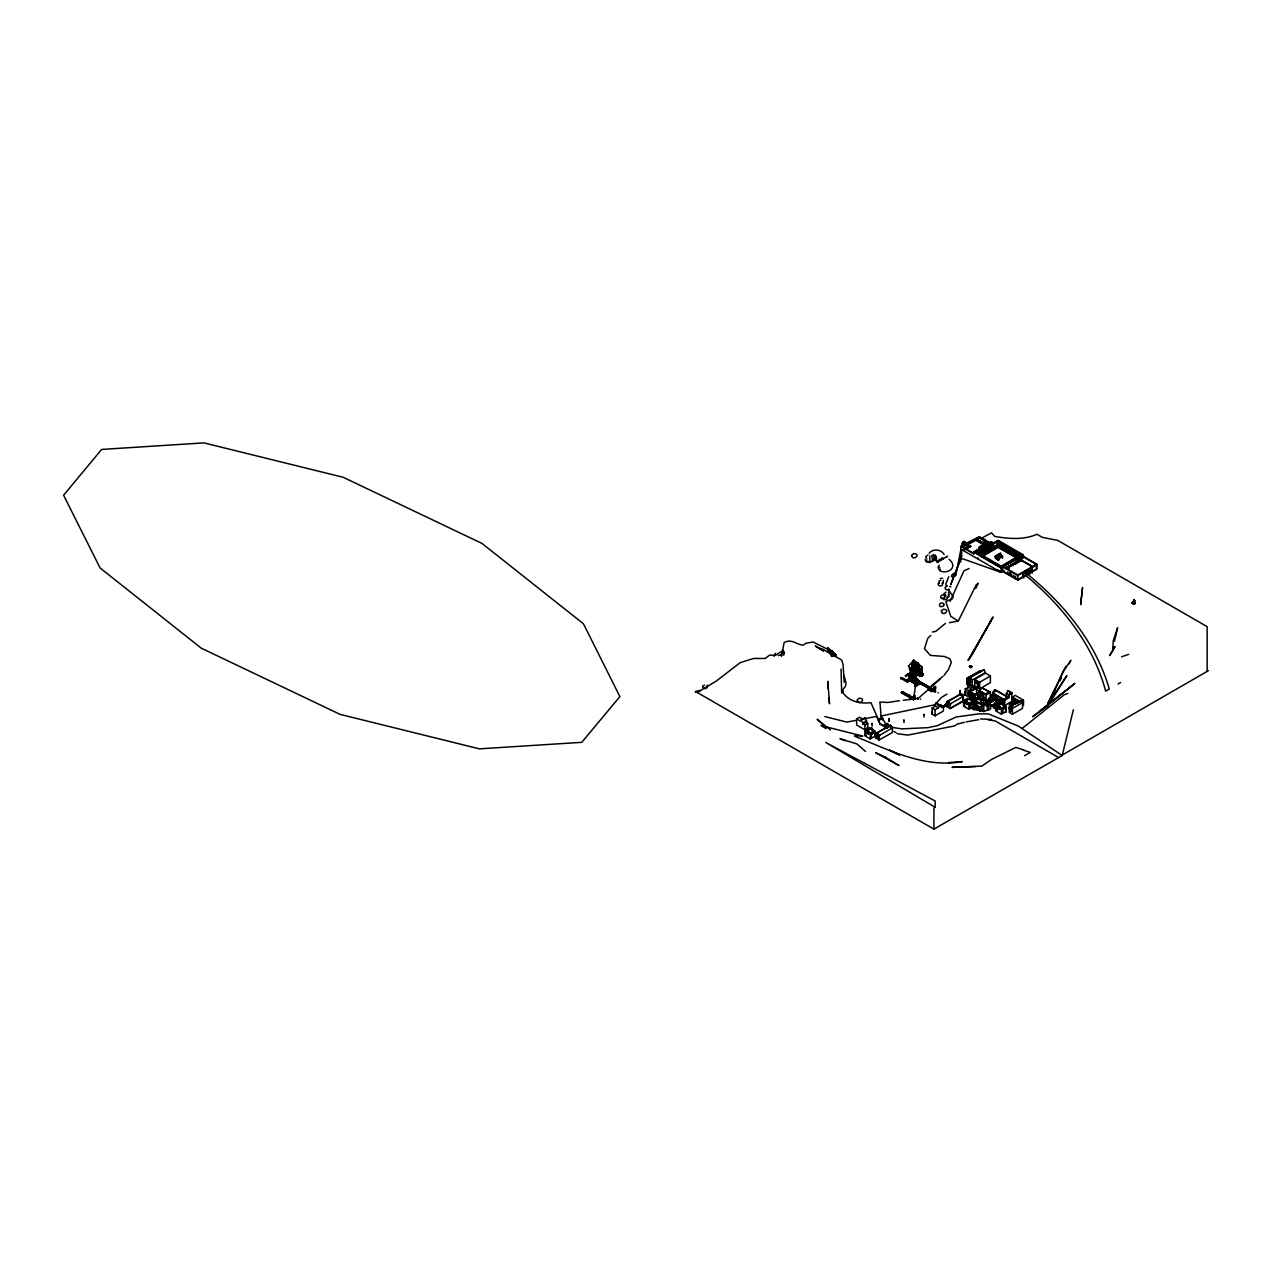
<?xml version="1.0" encoding="UTF-8"?>
<svg xmlns="http://www.w3.org/2000/svg" width="1272" height="1272" viewBox="0 0 1272 1272"><rect width="100%" height="100%" fill="white"/><g stroke="black" fill="none" stroke-linecap="round" stroke-linejoin="round"><path stroke-width="1.5" d="M975.64 682.905L975.592 680.504L976.403 681.108M978.12 685.115L978.295 687.723L977.866 684.813M978.55 682.174L979.313 685.195L977.405 684.098L977.834 681.585M978.534 682.555L978.454 684.702M980.839 671.68L981.396 671.028M948.467 594.692L948.658 592.1M942.711 597.824L943.872 599.668L946.193 599.414L947.227 599.001L947.417 596.409M944.444 596.075L945.668 594.485M960.726 561.874L960.789 546.34L962.491 546.038M913.439 696.817L914.345 696.229M929.657 562.16L929.959 555.816M876.79 737.363L877.251 733.626M877.108 734.707C879.445 731.034 876.615 742.307 876.901 734.58M947.831 702.828L947.719 705.785M968.246 680.838L968.246 683.43L968.04 680.536M970.329 667.275L970.059 665.86M970.711 665.987C969.455 665.447 971.331 669.199 970.647 665.908M783.759 655.223L783.981 651.646L783.552 653.983L778.178 655.573M831.824 656.4L832.127 650.994M872.179 724.309L872.115 723.466L872.051 726.217M888.969 721.383L889.048 718.585L889.064 721.319M903.867 720.652L903.915 719.825L903.995 722.591M941.662 706.04L941.646 705.34M975.195 700.57L975.242 699.743L975.258 702.478M980.935 700.411L980.839 703.098L981.412 698.805L980.601 699.266M986.881 702.844L987.485 703.368L988.503 699.648M994.815 703.4L994.99 703.495M1006.2 710.348L1006.263 709.522L1006.2 712.272M1113.191 646.86L1112.952 650.31L1109.566 655.605L1115.051 646.573L1112.952 650.31L1113.191 640.993L1117.627 627.732L1114.511 641.12M917.78 672.49L918.098 672.936M978.407 553.765L978.788 552.811M979.265 554.656L979.806 551.984L980.966 554.163L981.809 551.666L980.505 551.46M980.966 554.163L980.871 551.38M981.825 553.67C983.304 544.988 981.968 558.058 981.348 549.583M982.636 548.852C981.714 557.247 985.259 547.691 983.081 548.105M982.699 552.684L983.987 550.061M983.924 548.105C982.89 562.335 985.673 540.695 984.83 551.937L983.113 552.923M986.484 548.502C987.279 546.07 984.464 558.535 985.45 545.386M985.434 547.389L985.864 544.782M985.689 551.444L985.816 548.645L986.977 550.697L987.772 547.628M986.977 550.697L987.406 547.58M987.772 545.879L988.249 549.949L988.392 547.167L989.537 549.218L990.395 546.229M988.249 549.949C989.473 547.167 988.916 546.578 989.059 547.008M989.537 549.218L989.759 546.292M990.347 544.4L990.824 548.471L991.047 545.545L992.112 547.723L993.337 544.893L992.176 545.084L992.112 547.723M990.824 548.471L991.683 545.608M1006.804 569.14L1007.027 566.708L1007.663 568.648L1008.68 565.706L1008.998 567.884L1008.998 566.008M1008.998 567.884C1010.413 561.079 1009.92 570.413 1011.208 564.227C1011.161 569.856 1013.275 559.712 1012.544 565.34M1012.957 565.595C1013.943 560.729 1013.959 563.909 1014.754 564.561C1015.136 558.408 1015.756 566.358 1015.613 562.192M1015.613 564.068C1016.582 559.203 1016.614 562.383 1017.409 563.019C1017.425 556.595 1019.047 565.309 1017.823 560.3M1016.98 562.78L1017.203 560.348M1017.839 562.288C1018.522 555.101 1019.89 565.213 1020.271 559.076C1022.211 563.321 1019.635 554.353 1019.158 561.524M1018.268 562.526L1019.269 559.601L1019.588 561.763M915.268 669.644L922.184 674.478L921.341 676.068M922.804 675.146L922.82 673.874M922.454 673.333C924.283 680.313 912.946 672.872 911.865 671.521A8.3 4.802 0 0 1 909.607 668.738L909.719 667.705A9.047 5.231 0 0 1 914.822 669.231L922.772 674.558M970.441 665.892L970.393 666.719M987.756 700.681L987.772 701.381M1002.098 703.591L1001.907 703.48M919.497 672.952L918.13 673.651L919.592 675.225L911.833 670.551L913.566 660.295L915.061 663.936L918.018 663.348L918.877 664.366M831.141 655.97L831.999 651.025L827.531 648.052L835.863 654.778A40.672 20.559 65.5 0 1 836.117 656.829M916.301 673.27L918.002 663.364L913.55 660.391L908.383 666.194M1131.985 603.262C1131.603 599.875 1138.504 604.82 1133.129 603.834M963.651 546.07L964.733 542.731L964.939 545.322L962.777 545.577M919.513 673.651L920.213 672.983L918.463 673.953M955.638 575.978L960.599 550.856M831.204 654.905L831.999 651.025L833.717 656.384M916.031 673.047L918.002 663.364L918.909 671.759M782.264 651.964L781.39 656.193L784.156 642.535C791.836 638.321 796.272 644.713 803.316 645.174L805.796 643.25L813.206 642.01L828.883 649.96M867.043 727.107L867.027 727.218M902.484 679.153L902.691 678.278L903.295 679.264M902.436 691.873L914.727 698.964L914.838 695.498L914.966 698.757L902.436 691.682L903.025 693.065M902.643 692.302L902.897 693.192L902.5 692.095M902.15 692.302L902.897 693.192M902.404 692.986L903.025 692.509M906.205 679.614L906.411 680.123M909.607 679.041L909.385 678.23M909.464 679.948L909.544 680.154M913.089 669.47L912.93 669.374A8.968 5.183 0 0 1 913.662 669.676M922.216 674.033L913.201 668.945L913.789 668.372L913.55 669.152L911.022 667.864L913.026 668.929M912.914 676.243L913.058 674.303M913.169 675.591C910.927 672.522 913.868 678.215 912.517 675.925M909.591 695.037L909.591 695.593M912.724 678.071L913.614 679.073L912.247 677.404M914.918 670.344L913.582 660.279L914.441 661.297M914.695 681.522L912.851 680.743L914.87 682.364L914.854 670.71L916.063 680.965L914.695 682.428L914.155 681.188M915.602 671.918L915.474 672.697M915.029 670.392L914.918 669.803A9.079 5.231 0 0 0 912.851 668.897A8.999 5.199 0 0 1 914.807 669.803L915.268 670.344M913.407 680.79L913.121 681.601M915.776 672.045L915.347 671.711M915.888 670.058L915.919 670.376M912.883 681.506L914.012 681.045L914.345 682.269M909.846 698.837L910.847 699.52L910.211 698.678M910.847 699.377L903.279 700.236M915.077 684.575L915.172 685.02M916.063 683.318L915.713 682.38M918.972 682.571L918.32 681.22M918.336 683.462L917.907 682.985M918.336 683.128L918.336 683.764M918.32 681.267L919.402 681.792M917.7 697.978L917.796 699.139M917.828 699.075L918.034 698.074L917.414 698.757M922.168 683.827L923.329 684.543L922.248 683.43M923.043 684.638L922.947 683.78M920.387 699.075L920.705 699.282M933.394 688.438L933.791 687.182M934.061 687.389L933.775 688.406M935.159 691.284L934.332 690.569L934.809 691.443M934.602 687.77L934.793 688.581L934.841 687.77M934.666 690.569L934.793 691.904M935.588 691.03L935.667 691.682M937.973 692.779L938.402 692.779M945.494 704.084L945.859 706.024L945.382 705.197C946.495 703.75 943.665 708.107 943.347 706.437M944.206 706.485L946.002 705.562L944.031 705.722M944.396 706.358L945.891 705.849L944.921 705.276M944.667 705.896L945.971 705.022L945.891 705.992C943.649 704.863 947.227 704.529 945.478 706.008L944.635 705.833M945.112 704.895L945.541 706.198L945.78 704.338M988.455 543.748C987.756 542.731 988.439 544.146 988.567 542.397M988.869 543.701L987.772 543.526L988.789 543.748L988.423 542.842M987.867 543.685L988.121 542.381M969.391 666.623L969.391 666.242M969.391 666.878L969.884 666.687M970.17 666.29L970.202 667.085M964.128 694.846L965.066 694.894M970.186 667.132L970.981 666.337L970.981 667.307M970.774 666.671L971.76 666.464M971.713 667.021L970.266 666.608C973.318 667.832 969.01 665.208 970.616 667.625M965.066 695.164L964.923 694.067M970.997 667.673C971.156 666.274 970.17 667.323 971.49 666.767M967.817 688.041L967.324 688.2M968.548 687.468L965.289 688.915L965.289 695.037L968.199 696.722L968.199 690.601L971.474 688.708L973.271 685.719L974.161 686.228M970.822 685.465L970.282 685.481M971.872 699.664L971.967 698.662M973.08 699.902L972.985 699.012L973.35 700.013M976.403 700.061L976.483 699.075M976.642 699.902L976.832 699.409M981.746 700.013L979.678 699.584L979.885 698.487M979.631 698.63C981.984 699.966 978.041 698.71 981.698 699.632M980.346 699.87L980.935 698.296M981.698 700.236L980.951 699.711L981.698 700.061M985.45 702.271L985.8 702.716M985.959 702.271L985.609 702.716M986.881 702.43L986.897 703.273M986.881 702.494L987.676 703.368M988.503 699.823L989.727 700.777L989.378 699.075M988.726 699.25L990.284 699.648L990.029 700.713M989.075 700.363L990.284 700.49L989.123 700.316M988.773 699.075L990.029 700.252L988.821 700.125M989.505 700.856L987.978 699.934M991.254 700.141L991.858 700.967L991.778 699.902M990.459 706.596L990.363 706.994M990.872 706.04L990.824 705.785M997.184 701.89L997.105 700.443C996.898 703.877 997.852 702.208 997.82 703.066C996.803 700.713 997.582 704.004 998.266 702.875M1003.465 700.093L1003.338 702.287L1002.845 701.206M1004.419 702.128L1004.244 701.905M1009.364 704.434L1009.109 704.99M1009.73 702.939L1010.413 703.464L1009.73 702.875M1009.73 703.782L1011.192 704.529L1009.889 702.748M1011.113 702.669L1011.224 704.481M1012.099 705.69C1012.496 702.573 1012.321 706.008 1011.765 702.446M1012.353 705.451L1012.448 704.863M1011.86 704.465L1012.878 704.402M1012.925 704.227L1012.289 703.893M1133.416 601.29C1135.594 602.61 1134.64 598.651 1133.67 601.243C1134.481 600.225 1135.117 600.909 1133.416 601.529M1134.449 603.548L1134.56 602.737L1134.688 603.548M922.534 673.731L920.769 672.586L921.993 667.069L918.034 663.587L919.656 666.91M889.112 719.475L889.048 718.585L889.128 719.427M923.933 715.118L923.854 714.276L923.933 717.042M987.931 719.745L995.261 720.986L1058.638 757.571L1062.199 755.52L1073.377 709.76M914.504 672.634L914.027 672.427A26.998 16.266 53.9 0 1 912.883 676.895M968.087 680.345L967.928 683.493M948.833 576.645L945.859 583.816L946.463 586.424M917.891 672.379L918.13 663.332L920.801 672.554L917.812 674.208L920.467 675.496L919.592 674.558M1005.5 567.9L1006.279 567.328L1006.343 569.411M982.604 695.625L982.699 693.844L983.574 694.592M831.014 653.856L831.999 651.01L832.858 652.027M915.999 669.056L918.05 663.332L918.527 671.568M900.814 678.787L901.641 677.642L907.413 681.029L908.908 678.978M961.266 557.74L950.693 584.738L960.948 558.185L1001.159 572.4L1004.164 570.667M949.071 559.298C958.595 567.058 947.719 574.992 939.563 570.572L940.342 569.204M911.849 673.985L911.96 678.596L910.752 679.296L909.067 678.469L910.021 673.333A18.46 9.413 -54.8 0 0 913.185 668.754L913.264 668.722A1.638 0.954 -60 0 1 910.927 670.058M913.646 680.965L913.646 676.958L914.997 675.671M900.671 678.389L901.641 677.833L907.333 681.124L907.222 679.645L907.413 681.029M934.793 687.484C933.982 692.97 936.272 688.168 934.602 690.839M1072.073 685.783L1032.641 716.74L1047.858 705.833L1063.169 671.441L1070.881 660.343L1069.021 663.809M950.105 601.37L963.938 570.858L969.2 568.489M934.793 687.755L934.729 688.581M932.281 632.041L935.779 631.31L945.43 623.407M925.11 559.473L926.27 561.89L929.339 561.938M938.1 567.487L939.34 569.745M1025.836 572.146L1025.153 571.494L1026.138 571.653M1025.995 572.368L1027.204 571.605M935.397 686.785L934.841 688.565M935.27 687.039L934.793 687.85M975.656 588.602L978.248 583.26L976.212 584.77L958.532 620.625M1065.952 666.29L1047.635 703.655L1055.076 689.79M830.346 654.349L832.015 650.994M918.05 663.332L913.853 671.711L913.741 660.327L912.406 662.458M1059.719 681.124L1061.579 677.658M971.84 655.223L992.971 617.206L968.215 660.311L970.933 656.495M921.993 667.069L918.209 674.049M944.746 597.045L945.271 596.139C940.883 591.448 937.877 601.338 944.746 597.872M1006.263 695.895L1007.822 690.537L1011.86 692.906L1011.86 701.365L1004.546 705.594L1004.546 699.759L1006.645 696.595L1008.744 697.342L1004.546 699.759L992.526 692.827L994.625 689.663L1008.744 697.342M992.971 617.206L968.215 660.311M936.097 703.019L934.554 705.642L938.354 707.82L939.897 705.213L936.097 703.019L941.344 706.421L941.344 707.518L944.142 706.501M971.474 688.708L967.674 686.514L969.216 683.891L973.175 686.228M975.067 699.998L979.694 695.323M980.966 696.054L979.678 696.786L979.678 698.805L976.785 699.218L978.581 696.15L982.445 695.546L983.701 696.261L983.701 699.648L986.118 701.031L990.204 698.678L990.204 692.063L981.777 687.691L979.869 690.823L979.869 695.418M977.882 699.854L979.678 696.786L982.445 695.546M979.869 690.823L986.118 694.433L990.204 692.063L988.026 691.3L986.118 694.433L986.118 701.031M1047.858 705.833L1066.906 675.575L1046.792 705.992M922.2 675.702L922.836 674.764M979.822 672.045L979.917 670.742L966.752 678.342L966.958 684.304L966.958 679.948L970.25 678.04M887.204 727.95L880.176 724.229L878.014 719.125L881.544 717.933L882.434 719.586A2.465 1.892 -32.4 0 0 879.143 720.286L878.014 719.125M948.276 702.414L947.831 705.594M988.264 543.414L988.567 543.78M914.059 668.786L913.487 669.136M970.584 667.498L971.569 666.417M946.098 705.626L944.937 705.07M945.112 705.117L945.891 705.944M968.803 685.004L969.741 684.861M971.967 699.441L973.303 699.743M972.889 699.473L973.239 699.552M980.696 698.932L979.631 699.234M989.028 700.713L990.284 699.68M997.2 701.842L996.374 700.013M998.154 703.209C996.612 703.607 998.107 701.301 997.328 703.416M1003.767 701.476L1003.417 700.013L1004.419 701.651M1011.701 702.891L1010.795 703.813M1012.925 704.783L1011.701 704.974M1134.258 601.084L1134.386 599.859M1133.956 599.907L1134.529 601.545M929.18 553.272C932.678 548.375 941.36 549.265 944.142 554.497M944.047 675.384L948.356 669.66L951.408 662.299L949.802 658.737L944.365 656.479L930.452 655.382L924.458 648.736L927.749 638.369L930.707 635.428M995.96 709.251L993.321 707.741L993.321 704.863L994.577 703.225L998.472 704.942L994.577 703.225M997.216 704.752L995.96 706.389L993.321 704.863M938.354 561.524L939.992 560.443M937.639 560.936L942.441 557.708M939.054 581.066L939.261 583.133M926.048 560.745L929.085 562.494L934.825 559.966L936.621 558.154L935.047 554.926M918.13 673.651L920.801 672.554M938.148 561.652L943.268 558.408L940.183 560.252M931.152 685.99L942.965 676.354M940.008 679.216L918.289 698.408L914.536 698.869M1049.75 703.607L1074.888 683.366L1040.401 710.635M922.454 673.604L922.279 674.907M922.327 674.653L921.946 675.48L922.661 673.604M938.148 561.795L937.305 562.256L942.997 558.567L942.218 559.187M878.539 719.952L882.053 718.76L882.943 719.475M909.989 680.711L907.381 682.062M921.962 683.605L922.995 683.859M910.45 699.33L910.752 699.059M917.653 699.202L917.939 698.312M934.872 691.253L934.968 692.048M945.334 704.593L946.114 705.658L945.001 706.278L945.398 704.672M940.453 704.672L943.792 707.009M944.698 706.485L943.904 705.801M964.923 695.307L964.383 695.387M980.442 698.932L979.631 699.536M980.235 699.632L981.284 699.091M1133.336 601.338L1134.147 600.988M1011.208 702.398L1011.272 703.209M1011.812 703.352L1010.699 703.511M985.148 549.393L984.353 549.234L985.212 549.234M1026.615 571.239L1023.117 572.925L1025.153 571.494M928.019 554.99L925.603 556.818L926.843 559.076M947.417 585.692L945.08 587.362L945.525 589.302L948.292 590.065L949.023 589.095M939.881 580.62L940.771 580.286M939.308 582.815C935.667 584.055 940.342 587.632 942.441 585.2L942.632 582.608M939.229 565.293L938.354 566.517L939.769 567.519M946.924 694.13L941.487 697.438L934.793 704.799L881.035 716.009L885.407 723.402L893.024 727.52L901.673 728.872L927.86 727.679L937.273 725.692L956.162 716.995L978.407 713.91L988.296 713.878L1018.411 726.121L1062.199 755.52M773.742 656.209L783.488 650.31M942.568 559.124L947.624 556.23L946.082 557.184M698.535 691.793L697.295 692.509L716.39 680.981L740.177 662.648L753.612 658.467L765.156 658.451L769.751 655.016L773.026 655.271M935.874 560.077L934.968 555.562M936.319 560.332L935.62 555.8M989.616 542.635L979.297 536.673L964.748 544.05L966.958 544.368M936.78 560.602L936.224 559.473M961.537 546.594L964.081 544.829C966.338 540.998 961.06 542.476 963.651 543.844M960.789 546.912L966.068 543.86M962.984 546.324L962.109 543.637L962.984 546.324L962.029 547.183L966.561 544.003M965.098 544.241L966.561 544.257L966.068 543.287M966.958 544.241L979.297 537.102L990.968 543.844M970.457 546.69L966.958 545.004L966.958 543.796M983.431 543.335L985.434 542.174L986.865 543.001L984.862 544.162L976.944 539.535L979.297 537.102M983.415 543.86L976.944 539.535M976.642 539.948L967.292 544.813M963.667 548.343L968.851 545.72L963.985 548.534M964.287 549.17L969.503 546.165M964.605 549.345L970.139 546.499M964.605 549.52L970.139 546.324M968.294 545.052L970.79 546.308L964.907 549.711M983.224 545.561L979.249 547.866L980.792 548.757L984.767 546.467L983.224 545.561L983.129 542.651L985.434 541.316L987.167 542.317L987.167 546.801L993.066 543.398L991.333 542.413L986.913 544.957M979.297 537.881L986.865 542.317L984.862 543.478L984.862 547.898M980.887 550.299L979.154 549.297L979.154 547.135L983.129 544.845L984.862 545.847L974.495 551.873L976.276 552.954L980.887 550.299L980.792 548.089L984.767 545.799M987.167 542.317L984.862 543.653L983.129 542.651M979.249 547.183L983.224 544.893M984.862 544.782L986.865 543.621M974.082 551.635L973.7 553.797L973.7 551.857L991.333 541.681L993.909 543.16M986.913 544.718L991.381 542.126L993.066 543.16L992.971 546.737M993.066 543.16L976.276 552.843L974.543 551.857M976.276 553.336L998.059 540.759L1022.529 555.594L1001.159 568.075L978.327 554.751M990.968 545.434L993.4 546.992L998.059 544.289L1019.269 556.532M996.994 543.398L995.976 541.952L998.059 541.92L1020.51 555.737L996.103 542.603L998.059 541.475L1022.529 555.594M976.689 553.94L977.707 553.368L1001.159 566.899L1020.748 554.878L1001.159 566.183L977.58 552.573L976.689 553.097L1001.159 567.217L1022.529 554.878M979.265 552.779L980.06 552.207M983.081 549.981L983.924 549.981M991.333 545.704L989.505 546.276M995.976 542.81L998.059 541.602L1037.062 564.37L1037.062 569.077L1031.02 572.575L1031.02 567.869L1032.117 568.505L1032.117 573.211M981.412 553.415L982.254 553.415M983.987 551.937L993.066 546.69M980.283 554.974L998.059 544.718L1018.952 556.77M980.283 555.26L998.059 544.988L1017.346 556.118M980.903 555.387L998.059 545.481L1018.347 557.2M980.903 555.673L998.059 545.768L1018.347 557.486M981.237 555.928L998.059 546.213L1018.013 557.74M981.237 556.246L998.059 546.531L1018.013 558.058M981.555 556.516L998.059 546.992L1016.042 557.375M981.555 556.802L998.059 547.278L1016.042 557.661M999.442 558.472L995.292 556.214L999.236 553.94L995.388 557.12L997.868 560.062L998.854 559.426L997.439 557.406M999.522 553.765L1000.587 553.161C1000.269 560.141 1001.35 551.348 999.617 553.813M995.388 556.277L999.331 553.988M995.467 557.168L997.868 560.062M997.757 559.998L998.615 559.489L997.28 556.262M999.236 554.99L1002.352 556.595L999.267 558.472M996.167 555.721L996.246 557.613L997.28 557.12M1000.635 556.357L998.647 556.484L1000.571 556.357M997.518 557.359L995.467 556.405M998.695 556.58L999.744 555.975M1002.352 555.737L1002.431 558.154L1002.431 555.785L999.267 557.518L999.267 559.871M997.105 556.262L999.442 557.518L1002.272 555.975M1023.372 558.01L1023.372 554.878L1001.159 567.71L973.7 551.857M1008.569 567.646L1009.459 567.614M1015.199 563.814L1016.074 563.798M1020.494 560.761L1021.352 559.664M1020.907 561L1021.988 560.38L1032.037 566.183M1007.901 571.828L1007.901 573.243M1009.825 572.941L1009.427 574.594L1009.777 572.829M1011.765 575.469L1011.574 573.958M1013.72 575.198L1013.911 576.709M1015.565 576.248L1015.74 577.774M1017.823 579.73L1036.267 569.077L1036.267 564.37L1017.823 575.024L1003.147 566.549M1025.153 571.255L1026.25 571.891L1023.801 573.322L1022.704 572.67L1022.704 577.377L1017.823 580.191L1002.749 571.494L1002.749 566.787L1017.823 575.485L1037.062 564.37M1028.921 569.284L1031.767 568.759L1031.02 568.075M1031.767 568.505L1029.668 569.713L1029.668 574.626M1028.921 569.522L1032.117 568.505M1026.774 574.483L1027.776 574.451A480.418 277.375 0 0 1 1109.279 689.042L1105.654 691.125A479.639 276.914 0 0 0 1025.868 575.548L1025.947 572.75M910.752 670.169C917.271 665.749 910.466 672.745 909.878 668.42M919.577 675.559L911.833 670.885A8.348 4.818 0 0 1 909.575 668.038A9.079 5.231 0 0 1 914.822 669.549L912.358 671.06L914.934 669.247M905.219 675.782L911.754 671.791L912.437 672.379L909.273 674.208L912.39 672.379M910.752 673.747L910.021 673.333L911.483 673.333L911.96 674.589L909.528 674.589M905.744 676.052L907.969 674.24M915.204 670.551L914.314 671.06L917.557 671.902M905.6 676.513L907.89 674.287M914.711 672.808L913.63 672.125M908.876 676.72L910.084 675.75L907.969 674.637M912.914 675.448L913.312 673.778L913.376 674.828M910.021 674.637L908.621 676.815L919.433 683.048L908.621 676.609M914.997 675.13L913.805 675.957L919.163 681.092L917.764 681.887L909.432 674.907L913.232 677.229L915.586 675.845L914.234 673.619L912.994 675.496M911.706 675.559L911.642 674.446M912.724 674.971L912.66 673.858M913.121 675.353L914.361 674.907M907.779 679.439C910.704 681.029 905.855 679.343 908.908 678.787L917.7 683.859L919.433 682.857M913.805 675.957L914.997 675.273M920.769 672.3L922.502 673.317L922.82 675.305M907.318 681.077C907.508 677.849 906.38 682.587 908.844 680.25M918.972 674.001L920.276 672.554M908.844 680.059L907.159 680.297M920.531 674.399L921.659 673.778M910.068 680.854L916.571 684.702L909.544 680.488M917.096 683.239L917.51 683.477M913.296 696.531L913.519 699.664L901.228 692.572L902.436 691.682M865.803 722.273L867.822 723.434L867.822 728.14L864.912 729.826L856.628 725.04L856.628 718.918L859.538 717.233L862.813 719.141M916.476 682.826L917.16 683.7M914.966 685.672L916.571 684.511M916.571 684.702L914.775 685.751L915.951 686.435M908.749 679.089L917.7 684.05L919.433 683.048M915.776 686.292L920.626 683.541M915.776 686.689L914.775 685.544M922.232 683.239L922.105 684.129M859.904 720.811L865.23 717.774L866.693 721.765L862.893 723.959L861.43 719.968L859.904 720.811L856.628 718.918M862.893 722.862L866.693 720.668M928.56 687.055L927.908 687.675L929.244 688.057M913.423 696.452L913.296 699.711L914.966 698.757M862.893 723.959L864.912 725.12L867.822 723.434M929.26 687.802L927.94 687.659M929.403 689.249L928.703 690.108L929.562 690.601C931.692 689.774 927.829 688.788 930.261 690.203M929.403 689.71L928.703 690.108L930.261 689.742M913.185 699.648L914.838 698.694M931.263 690.298L933.171 691.189L930.611 691.046L931.819 690.298M930.611 691.046L932.042 690.219M934.856 690.728L931.486 690.537M931.756 691.698L932.948 690.632L920.499 683.446M864.944 730.605L869.444 728.013L874.802 731.098L874.802 736.345L870.302 738.937L864.944 735.852L864.944 730.605L870.302 733.706L874.802 731.098M865.071 730.685L871.781 728.061L874.103 731.098L869.444 728.411L865.644 730.605L871.781 728.061L871.781 729.762M867.87 730.557L867.186 729.603M883.786 725.279L887.22 723.418M865.644 730.605L870.302 733.292L874.103 730.923M883.786 725.819L887.109 723.355M884.708 725.819L888.158 723.959L884.835 726.455M968.946 680.854L968.946 677.451L983.987 669.676L985.45 673.158L974.686 679.375L974.686 685.99L979.647 688.852L990.411 682.635L990.411 676.02L985.45 673.158M983.987 669.676L966.752 679.582L970.154 681.792L970.154 686.149M875.613 733.435L877.426 732.831L879.238 735.534L879.238 740.129L875.613 738.046L875.613 733.435L890.591 725.215L892.403 727.918L892.403 732.529L879.016 740.002L879.016 735.645L892.403 727.918M879.127 736.265L875.82 738.158L875.82 733.801L890.591 725.215M888.11 727.282L887.506 726.042L887.411 726.98M870.891 737.633L871.574 735.884L870.843 737.728L871.574 737.299M972.285 686.514L972.285 680.123L985.45 672.522M968.04 683.303L969.184 680.043L969.073 682.714M966.752 684.177L971.903 681.442M879.668 735.566L878.841 736.297M875.613 738.046L879.874 735.693M943.363 706.358L943.363 711.048L935.079 715.834L932.169 714.164L932.169 708.043L935.445 706.151M958.42 694.48L959.024 694.973M974.686 679.375L979.647 682.237L990.411 676.02M973.398 704.911L973.398 701.428L968.04 698.328L950.152 708.552L946.543 706.469L950.804 704.132L946.75 706.596L946.543 701.874L961.521 693.653L963.333 696.356L963.333 700.952L949.946 708.44M961.521 693.653L946.75 702.239L949.946 704.084L963.333 696.356M964.923 691.777L965.464 692.063M932.169 708.043L935.079 709.728L938.354 707.82M976.483 691.936L976.483 687.23L974.463 688.39L973.001 686.085L973.954 685.783M971.729 696.261L971.729 698.519L980.569 703.575L988.312 703.75L993.655 700.665L988.312 703.988L980.569 703.813L969.789 697.597L969.789 691.475L974.75 688.597L979.869 691.555L974.909 694.417L973.398 701.428L968.898 704.02L963.54 700.936L963.54 706.167L968.898 709.267L971.903 707.534M974.575 688.899L969.948 691.571L969.948 693.797L974.734 696.563L974.734 694.528M967.881 692.986L974.909 697.008L973.954 697.565L967.881 694.067L967.881 692.986L973.923 689.647M932.169 714.164L932.344 711.191L932.344 714.053M965.289 695.037L965.702 691.682M963.651 700.999L970.361 698.376L972.698 701.428M975.067 694.528L979.694 691.857M970.361 700.077L970.361 698.376L964.24 700.936L968.04 698.551M975.497 694.671L976.133 695.609M968.135 693.892L974.909 696.849M975.624 697.628L975.672 698.885M964.24 700.936L968.898 703.623L972.698 701.254M978.216 698.63L974.909 700.538L974.909 694.417L969.789 691.475M981.173 696.277L983.701 696.261L983.463 694.448M990.204 692.445L986.118 694.814L979.869 691.205M998.536 704.402A7.266 7.123 69.6 0 1 990.618 704.688L990.618 709.013L983.812 711.493L972.206 708.997L972.206 704.672L975.083 703.019L990.618 704.688A5.501 4.245 31.1 0 0 997.28 705.117M983.701 699.648L982.413 700.379L982.413 696.992M1004.546 702.891L1002.734 703.941L990.729 697.008L990.729 695.53L992.526 694.496M972.206 704.672L974.066 705.753L975.815 704.752L979.981 707.153L981.889 706.055L981.173 703.527L983.622 702.16L986.054 703.686L986.054 705.88L990.618 704.688A4.5 3.578 22.1 0 0 997.9 704.768M990.729 697.008L992.526 695.959M983.812 705.054L983.622 702.16L983.812 704.974L986.054 703.686L983.622 702.16L981.173 703.527L983.812 705.054L983.812 711.493M996.978 698.932L996.087 701.747L1005.898 706.342L1005.898 711.573L1001.398 714.164L996.04 711.08L996.04 705.833L1000.539 703.241M996.978 701.222L996.087 701.747L999.061 703.4M1011.86 693.224L1008.744 695.021L1006.263 693.59M994.386 705.356L994.386 706.691M993.75 706.389L994.625 707.836L994.052 705.594M990.729 695.53L1002.734 702.462L1004.546 701.428M1023.499 705.531L1023.499 700.157L1015.199 695.371L1012.226 697.358L1019.317 701.46M1002.877 703.289L996.739 705.833L1002.877 703.289L1005.198 706.342L1001.398 708.536L996.66 704.815M1001.398 708.536L1005.198 706.151M996.04 705.833L1001.398 708.933L1005.898 706.342L1000.667 703.448M1016.916 703.766L1016.916 700.983L1018.109 700.3L1018.109 703.082M1001.907 710.364L1002.638 708.52L1001.907 710.364L1002.59 709.919M1003.926 709.188L1003.179 709.617L1003.926 707.773L1003.242 709.522L1003.242 708.234M1009.237 706.898L1019.317 701.079L1020.907 700.618L1022.497 702.621L1022.497 708.393L1012.417 714.212L1009.237 712.368L1009.237 706.898L1020.907 700.618M1001.938 711.541L1002.67 711.112L1001.938 712.956L1002.622 711.207L1002.622 712.511M1011.908 706.469L1013.418 705.594M1023.499 700.157L1020.526 701.874L1012.226 697.088L1012.226 702.462L1015.342 704.259M1012.417 714.212L1012.417 708.44L1022.497 702.621M1118.12 683.938L1120.632 682.492M935.174 807.291L825.782 742.498L935.174 800.994L935.174 807.291L933.918 808.006L933.918 829.121L1058.638 757.571M1024.564 755.679L1030.256 752.388L1023.308 750.098M1062.199 755.075L1208.4 670.662M913.63 696.754L914.775 696.277L913.36 697.056M863.704 718.616L865.23 717.774M981.046 538.485L991.524 532.841L994.672 536.371C1008.505 538.772 1023.594 540.25 1036.934 534.256L1042.372 537.388L1057.747 540.393L1207.16 626.667L1207.16 671.378M775.395 653.363L774.187 654.937L775.554 655.334M936.319 561.683L936.446 561.906M988.455 543.239L988.423 542.333M912.978 668.706L913.678 668.881M902.723 692.652L903.025 692.858M1134.29 600.145L1134.386 600.209M1134.29 600.05L1134.767 601.036M964.128 694.178L964.923 694.178M972.889 699.012L972.396 699.791M972.73 699.775L971.903 698.98M1011.701 705.181L1012.719 704.863M952.664 598.651L945.796 601.513L950.756 616.284L958.15 621.038L949.341 622.708M1026.425 571.112L1027.744 571.637L1027.776 574.451L1028.571 569.284L1029.668 569.92M1026.615 574.88L1026.87 571.128M942.139 583.307L943.172 582.894L943.363 580.286M1067.796 693.463L1064.314 694.719L1022.068 728.506M1121.586 656.797L1128.725 654.317M946.543 701.874L948.34 701.254L950.152 703.957L950.152 708.552M946.066 592.084L943.951 593.515L945.748 595.407M704.577 685.195C700.093 685.592 704.163 690.601 706.978 687.802L707.168 685.195M940.199 578.522L942.568 578.235M947.179 597.363L948.96 596.759L949.151 594.151M964.287 722.369L957.037 724.166L954.652 725.915L907.811 735.105L897.46 733.721M987.644 543.542L988.567 543.271M970.329 666.751L971.633 667.339L971.84 666.496M980.792 699.759L979.981 698.487M989.473 700.586L990.125 700.602M997.184 702.812L998.091 703.432M700.061 690.823L695.371 691.857L700.061 690.362M920.483 674.875L921.914 674.78L920.038 675.003M921.977 675.75L920.96 676.084M878.014 719.586L878.618 719.459A2.465 1.892 -32.4 0 1 881.909 718.76L882.434 718.187M829.058 651.598L831.999 651.01L832.54 656.066M856.183 720.334L846.929 722.098L824.892 716.581M861.748 719.268L876.551 716.422L880.176 724.229M911.102 674.16L914.107 673.619M966.1 721.908L978.756 719.698M899.495 700.745L887.936 702.462L880.001 702.08M1026.838 571.287L1027.569 574.324M968.946 677.451L970.806 677.292L972.285 680.123M931.358 561.715L927.336 561.524M987.708 543.573L988.662 543.494M990.029 700.634L989.473 699.838M948.467 762.596L962.3 761.626C923.965 768.383 889.001 749.876 854.482 736.138M1132.032 602.817L1134.99 603.103M920.467 675.321L921.962 675.257L920.467 675.893M910.021 673.333L910.752 668.341L910.752 679.296M975.433 766.571L952.028 767.35L981.857 766.11L991.588 759.416L1015.803 747.427L1023.737 749.923M956.099 574.101C953.428 572.495 948.976 576.391 953.205 577.409M877.585 717.71L870.938 702.637C860.81 703.988 849.887 701.858 843.384 693.335L842.859 689.583L845.594 686.069L845.991 682.73L844.147 676.179M910.879 673.301L910.021 673.476M980.569 718.934L991.604 719.459M977.755 684.781L978.248 687.675M976.658 703.368L976.658 704.609L975.767 703.273L975.815 709.061M977.5 703.384L978.438 703.432M978.995 703.448L979.822 703.495M981.046 703.527L982 703.575M855.245 735.661L862.75 736.059L820.981 725.581L826.116 728.602M989.473 700.268L989.759 700.3M911.515 668.531A9.079 5.231 0 0 0 909.575 668.261L911.038 668.166M914.822 669.406A9.031 5.215 0 0 0 909.591 667.88L911.022 667.943M918.416 680.854L933.171 689.313L935.349 689.631L935.524 686.292L935.477 689.583M935.159 690.155L932.106 689.456M970.711 686.18L969.216 683.891M944.937 705.69L945.128 705.753M1132.032 602.658L1132.748 603.818L1135.212 603.294M949.643 586.567L950.931 586.901M919.561 675.003L920.483 675.655M920.578 676.052L919.545 675.337M916.285 672.061L917.112 672.3M845.276 740.749L839.981 738.714L857.026 743.977L865.532 751.498M923.074 684.511L924.458 685.179L923.329 684.288M920.213 675.957L916.206 673.683M889.462 750.194L899.686 755.027L889.716 750.305M1023.372 554.878L998.059 540.266L993.48 542.905L993.48 547.612M1020.748 555.594L998.059 542.492L996.103 542.603M1036.267 564.37L1021.591 555.912L1021.591 560.618L1033.007 567.201M986.325 542.476L985.832 541.649M976.944 539.249L983.463 543.017M986.293 545.02L986.293 546.896M976.642 539.71L983.415 543.621M976.324 540.123L983.351 544.193M976.324 540.409L984.862 545.608M1002.431 555.785L999.156 553.988L999.156 556.357M999.156 554.846L1002.352 556.786M997.28 556.452L999.188 558.233M965.607 544.798L964.748 542.111A1.876 1.081 -60 0 0 962.109 543.637M964.081 542.587L964.939 543.096M967.96 545.068L970.79 546.308M966.561 544.575L968.851 545.958M964.081 544.686L964.939 545.322M961.537 546.34L974.082 553.59M960.789 546.34L973.7 553.797M963.985 548.773L969.503 546.515M1003.147 571.255L1016.185 578.792M997.884 570.031L1001.159 571.923M960.726 549.059L1001.159 572.4L1001.159 567.217M1006.263 693.288L1008.744 694.719L1011.86 692.906L1010.302 691.984L1008.744 697.772L1004.546 700.188L992.526 693.256M1016.916 700.983L1019.317 702.367L1019.317 701.079M1013.323 700.013L1012.735 698.423M1013.784 700.268L1014.07 699.266L1014.054 700.459M1015.215 701.095L1014.595 699.425M994.625 689.663L1006.645 696.595M1015.374 701.905L1015.422 703.225M966.752 678.342L968.946 679.614M981.777 687.691L988.026 691.3M971.013 681.84L969.98 682.428M995.308 696.643L995.245 695.259L995.992 697.104M996.517 697.39L997.248 697.803L996.517 695.975L997.2 697.724M973.573 685.544L976.483 687.23M995.149 698.392L995.881 700.22L995.149 698.392L995.833 698.837M1001.827 702.001L1001.096 701.572L1001.096 702.987M1002.749 702.685L1003.481 704.529L1002.749 704.1M970.663 685.099L974.463 687.293M1011.049 708.758L1011.049 710.094L1010.445 708.488M996.707 701.174L992.526 698.662L992.526 692.827L996.723 690.839M998.202 702.383L998.202 701.095L998.886 702.844L998.886 701.428M1009.427 709.14L1009.427 707.788L1010.063 709.458L1010.366 708.043M980.362 692.636L981.03 694.369L980.982 693.049M981.269 693.145L981.952 694.878L981.904 693.558M988.805 698.121L993.655 700.92M1010.095 710.73L1009.793 711.732L1009.825 710.539M984.655 698.105L983.987 699.059L984.608 698.137L985.562 699.966L984.894 698.233M985.514 699.902L984.941 698.312M978.581 696.15L979.678 696.786M997.137 706.707L996.389 706.278L997.089 708.027M965.289 688.915L968.199 690.601M997.63 708.377L997.582 706.994L998.313 708.822M970.409 693.622L971.124 691.284M973.048 693.828L973.843 695.577L972.38 693.431L972.38 694.782L973.891 695.641M971.045 694.035L970.441 691.666M983.415 702.239L986.054 703.75M965.464 694.941L965.718 691.316M969.868 699.52L973.287 701.492M959.915 694.639L963.111 696.468L963.111 700.824M913.042 669.152L911.038 669.215L911.992 669.756M982.763 709.935L982.715 708.552L983.447 710.396M976.451 707.502L977.182 709.347L976.451 707.502L977.135 707.947M977.596 708.138L978.279 709.903M912.358 670.773L910.768 669.931M914.854 675.416L915.586 675.845L914.123 675.845M913.805 675.83L916.063 676.958L913.646 676.958M963.922 705.833L964.653 706.262L963.922 704.418L964.605 706.167M916.253 679.407L933.171 689.313M907.89 674.685L910.021 676.004M927.908 687.421L929.26 688.072M920.626 683.732L933.171 690.871M932.042 690.537L933.171 691.189M931.168 690.41L932.615 691.507M905.744 676.243L911.754 671.791M930.611 690.728L931.756 691.38M900.671 678.199L907.445 682.174M913.519 699.473L901.228 692.572M886.791 724.197L889.541 725.787M889.001 726.201L892.197 728.045M880.176 723.768L887.363 727.918M874.691 731.177L869.444 728.411M875.82 733.801L879.016 735.645M865.326 735.518L866.057 735.932L865.326 734.103L866.009 735.852M695.371 691.396L933.918 829.121M1007.822 690.537L1009.38 691.793M823.588 650.994L818.802 648.084L822.316 648.927L841.682 660.057L843.066 664.254L844.226 682.285M821.394 649.626L815.368 646.001L823.238 650.787M913.55 660.391L921.866 667.116A40.672 20.559 65.5 0 1 922.327 674.939M911.563 670.264L911.897 670.519A8.348 4.818 0 0 1 909.575 667.721L909.878 668.738L909.623 667.673M894.041 731.4L896.331 732.942M911.833 670.551L913.566 660.295L916.683 670.28M583.292 623.646L482.008 543.446L343.17 477.286L203.933 442.879L101.617 449.445L63.6 495.221L100.075 567.964L201.262 648.179L340.085 714.371L479.337 748.842L581.749 742.339L619.877 696.611L583.514 623.9M830.473 729.921L817.165 719.284L824.145 725.787M939.897 705.213L941.344 706.421M835.99 654.73L832.015 651.248L833.653 654.571M948.324 589.397L953.412 597.061M1027.092 571.048L1027.299 574.181M1009.364 573.036L1009.427 574.594M915.681 677.547L918.845 680.902L917.462 681.713L913.232 677.229M877.887 733.467L878.046 736.631M978.089 681.967L978.263 684.59M908.606 666.305L909.941 667.927M999.077 705.483L1001.398 708.361M966.561 700.57L968.898 703.623M867.981 730.255L870.302 733.292M1010.827 706.437L1012.417 708.44M828.438 648.958L827.595 647.925L829.169 652.933M910.164 669.231L910.037 668.659M998.615 559.489L997.2 557.263L998.377 559.251M881.544 717.933L882.434 719.586M878.825 718.505L879.349 719.332M878.618 719.459L879.143 720.286M882.482 718.171L883.515 720.032M911.038 668.468A8.999 5.199 0 0 0 909.607 668.277L909.766 668.484M933.171 554.449L934.825 559.966M970.282 666.067L970.202 666.878M841.062 669.04L841.667 693.176M931.835 555.292L932.678 561.318M881.035 716.009L880.001 702.542M827.913 651.455L827.563 647.957L827.754 651.375M831.999 651.01L832.317 656.034M828.199 688.724L827.786 681.347L829.535 703.734L828.708 697.962M976.403 681.251L976.403 683.446L975.544 680.759M1026.472 571.653L1026.25 576.598M1023.801 573.068L1023.801 578.013M1021.988 555.673L1021.988 558.806M1017.823 575.485L1017.823 580.191M1015.708 702.144L1015.708 703.4M1014.929 699.68L1014.929 700.92M1014.388 699.362L1014.388 700.713M1014.309 701.365L1014.309 702.605M1014.023 701.206L1014.023 702.446M1013.037 698.598L1013.037 699.838M1013.005 700.602L1013.005 701.842L1012.735 700.475M1011.908 709.41L1011.908 710.65M1011.606 709.235L1011.606 710.492M1010.715 708.615L1010.715 709.856M1009.65 572.845L1009.65 574.26M1009.761 708.043L1009.761 709.283M1005.786 706.405L1005.786 711.366M1003.433 703.146L1003.433 704.434M1002.734 702.462L1002.734 703.941M1001.398 708.933L1001.398 714.164M1001.159 566.056L1001.159 566.899M1000.015 702.987L1000.015 700.681L999.124 703.495M998.965 704.45L999.077 707.184M998.918 704.529L998.918 705.769M998.059 540.759L998.059 544.289M996.31 555.705L996.326 557.756M996.167 705.912L996.167 710.873M995.388 556.166L995.388 558.631M994.291 706.358L994.291 707.598M994.132 696.054L993.925 694.56L993.877 695.895M988.598 705.865L988.598 710.173M987.342 705.133L987.342 709.458M986.865 542.317L986.865 546.562M986.07 546.865L986.07 548.741M985.434 542.174L983.431 542.651L983.431 544.782M984.623 704.545L983.956 702.812L983.956 704.163M983.495 548.343L983.495 550.22M982.477 703.178L982.477 704.513M982.127 704.084L981.507 705.117M981.841 703.623L981.889 710.38M979.981 707.153L979.981 711.477M979.647 550.569L979.647 552.446M979.647 682.237L979.647 688.852M978.263 558.71L977.866 557.867M977.437 685.036L977.437 687.23M975.083 703.019L975.083 704.736M974.734 700.252L974.734 697.104L969.948 694.353L970.504 697.803L970.504 695.546M974.066 697.326L974.066 696.42L973.954 697.565M974.066 705.753L974.066 710.078M973.255 693.987L973.255 695.228M973.223 697.39L973.223 698.726L972.539 696.992M971.554 696.356L971.554 698.614M971.363 702.955L971.363 704.259M970.679 695.832L970.679 698.105M969.773 679.709L969.662 682.508M969.153 546.356L968.533 545.783M968.898 704.02L968.898 709.267M967.356 699.043L967.356 700.284M966.72 699.346L966.72 700.697M966.45 699.536L966.561 702.271M961.664 549.615L961.664 556.929M948.976 702.351L949.071 705.117L948.864 702.414M937.543 704.227L937.543 705.324M935.063 687.373L934.92 690.791M935.079 709.728L935.079 715.834M932.774 688.947L931.374 689.742M922.613 675.098L922.168 673.063M918.972 673.27L918.972 674.112M914.441 669.279L913.566 660.295L911.515 665.972L913.614 660.263L911.944 668.357M872.831 732.545L872.083 734.389L872.767 732.64L872.767 733.928M870.302 733.706L870.302 738.937M868.808 728.633L868.808 729.985M868.124 729.031L868.124 730.367M867.87 729.222L867.981 731.957M864.912 725.12L864.912 729.826M962.984 544.13A1.876 1.081 -60 0 1 965.607 542.603M914.711 671.791A71.677 37.858 61.9 0 1 913.185 698.042M970.806 677.292A11.369 2.639 -80.3 0 1 967.674 686.514M933.553 559.744A9.969 5.756 60 0 1 933.473 558.933M933.759 556.071A9.969 5.756 60 0 1 933.982 555.482M911.865 671.091A8.332 4.818 0 0 1 909.575 668.261M912.183 671.346A7.902 4.563 0 0 1 910.418 669.676M909.623 668.722A8.968 5.183 0 0 1 910.1 668.77M943.617 605.122L943.617 605.933C936.733 609.352 939.69 599.51 944.142 604.216L943.617 605.122M955.018 574.499C951.297 577.313 953.841 570.953 955.018 574.499M951.551 699.393L951.551 699.393M960.042 690.505L959.963 693.192L960.042 690.505M1081.216 599.255L1080.675 604.693L1082.567 587.41L1081.216 599.255M872.115 723.466L872.083 724.356L872.115 723.466M857.535 700.84L858.234 702.287C861.589 703.798 865.532 698.201 859.411 698.217L857.074 699.87L857.535 700.84M911.976 556.182L912.676 557.645C916.047 559.155 919.99 553.558 913.868 553.558L911.531 555.228L911.976 556.182M941.614 611.848L942.313 613.311C945.668 614.805 949.612 609.208 943.49 609.224L941.153 610.894L941.614 611.848M985.148 539.376L984.512 540.377L985.148 539.376M871.543 733.292L870.811 735.137L871.543 733.292M978.232 693.129L977.564 694.862L978.232 693.129M970.139 703.623L969.391 705.451L970.139 703.623M971.411 702.86L970.679 704.704L971.411 702.86M970.17 706.214L969.439 708.043L970.17 706.214M992.526 695.72L990.729 696.77L1002.734 703.702L1004.546 702.653L992.526 695.72M884.978 756.983L875.708 752.706L899.002 765.569L884.978 756.983M1013.371 698.741L1013.371 700.093L1013.371 698.741M1015.263 699.823L1013.704 698.98L1015.263 701.158L1015.263 699.823M1013.339 700.745L1013.339 702.08L1013.339 700.745M1014.356 701.349L1014.356 702.685L1014.356 701.349M994.863 695.068L993.193 694.13L993.193 695.546L994.863 696.484L994.863 695.068M1000.857 698.535L1000.126 698.105L1000.857 699.95L1000.857 698.535M1002.257 699.377L1001.525 698.948L1002.257 700.793L1002.257 699.377M993.798 697.485L993.066 697.072L993.798 698.9L993.798 697.485M1011.956 709.394L1011.956 710.73L1011.956 709.394M1010.159 710.682L1010.159 712.034L1010.159 710.682M999.474 708.17L998.743 707.757L999.474 709.585L999.474 708.17M997.153 709.744L996.421 709.331L997.153 711.159L997.153 709.744M974.257 698.026L974.257 699.362L974.257 698.026M983.383 705.34L982.652 704.911L983.383 706.739L983.383 705.34M977.214 705.992L976.467 705.578L977.214 707.407L977.214 705.992M978.375 706.691L977.627 706.262L978.375 708.107L978.375 706.691M979.583 709.251L978.852 708.822L979.583 710.666L979.583 709.251M964.637 701.794L963.89 701.365L964.637 703.209L964.637 701.794M965.814 702.494L965.066 702.08L965.814 703.909L965.814 702.494M966.974 703.257L966.243 702.844L966.974 704.672L966.974 703.257M973.573 707.693L972.842 707.28L973.573 709.108L973.573 707.693M866.041 731.464L865.294 731.05L866.041 732.879L866.041 731.464M867.218 732.179L866.486 731.75L867.218 733.594L867.218 732.179M868.379 732.942L867.647 732.513L868.379 734.357L868.379 732.942"/></g></svg>
